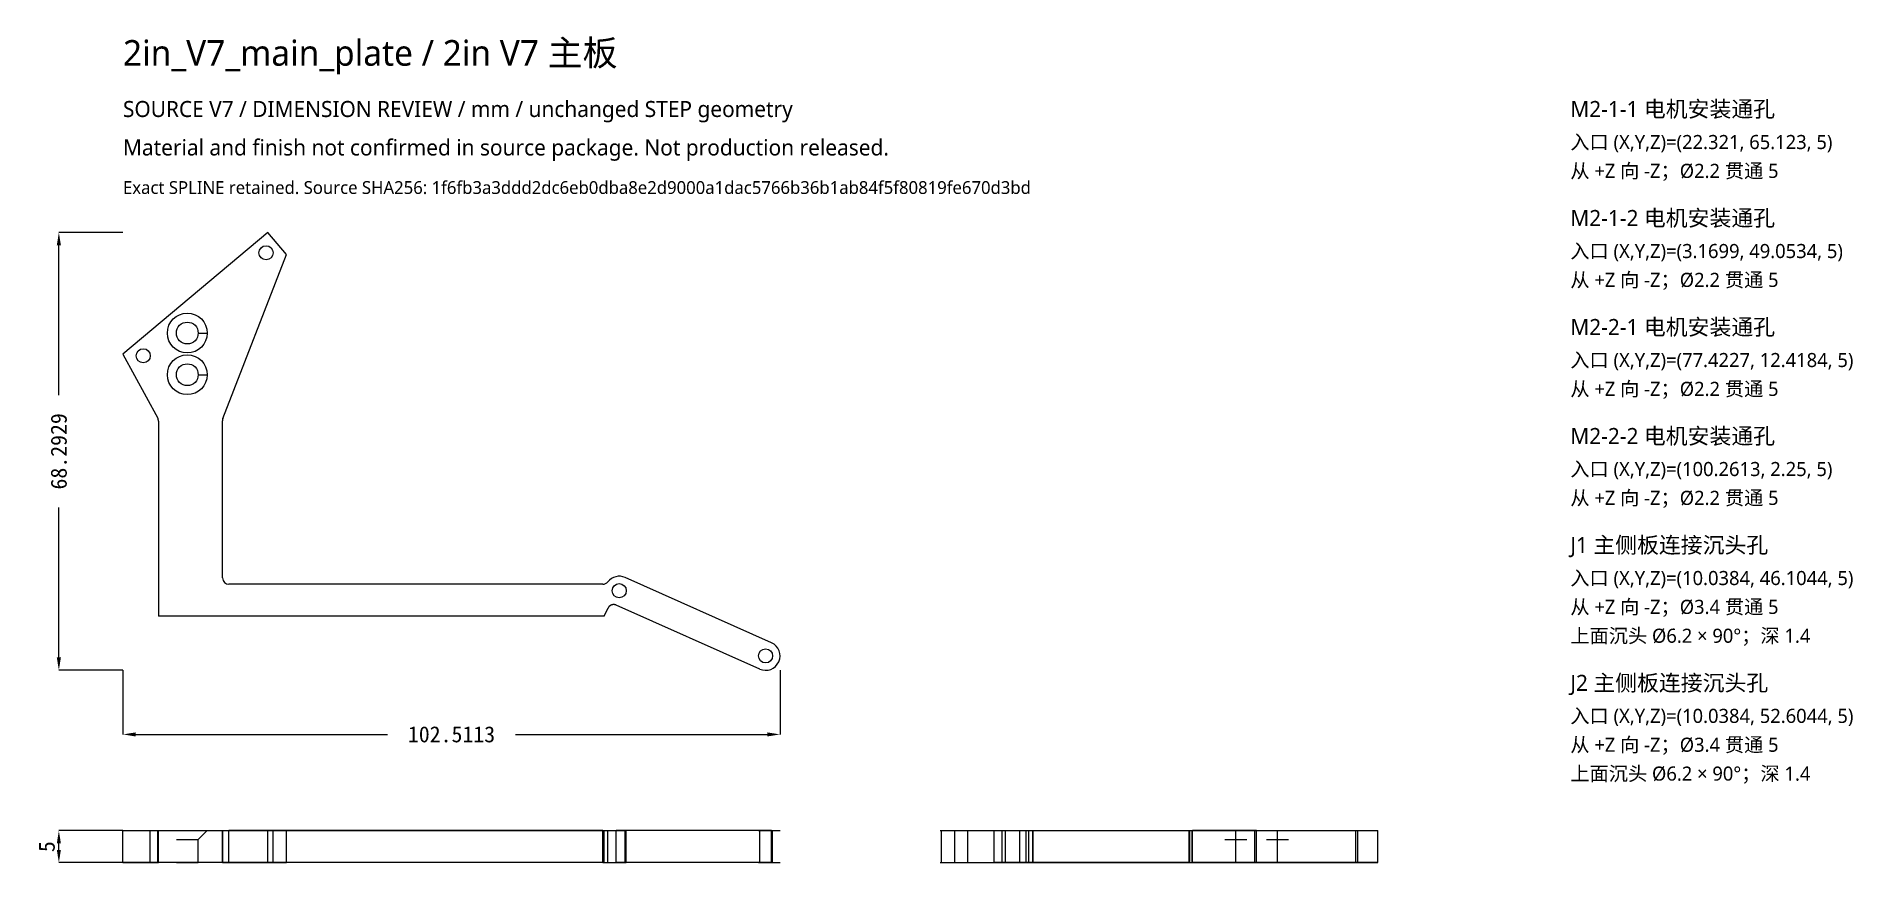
# Model space of a CAD drawing. Header units: millimetres. Extents: x -14 to 270, y -30 to 99.
import ezdxf

# ---------------------------------------------------------------- set-up
doc = ezdxf.new("R2010")
doc.units = ezdxf.units.MM
for name, color, linetype in [('DIMENSIONS', 3, 'Continuous'), ('FRONT', 8, 'Continuous'), ('NOTES', 7, 'Continuous'), ('PROFILE', 7, 'Continuous'), ('RIGHT', 8, 'Continuous')]:
    doc.layers.add(name, color=color, linetype=linetype)
doc.styles.add('MSYH', font='msyh.ttc')
doc.dimstyles.get("Standard").update_dxf_attribs({"dimtxt": 2.5, "dimasz": 2.5, "dimexe": 1.25, "dimexo": 0.625, "dimtad": 1, "dimcen": 2.5, "dimazin": 3, "dimtfac": 1, "dimtmove": 0, "dimatfit": 3})

# ---------------------------------------------------------------- blocks, each defined once
blk = doc.blocks.new('_CLOSEDFILLED')
at = {"color": 0, "linetype": 'BYBLOCK'}
blk.add_solid([(-1, 0.16), (0, 0), (-1, -0.16)], dxfattribs=at)
blk = doc.blocks.new('*D1')
for p, q in [((0, 0), (0, -10)), ((102.51, 0), (102.51, -10)), ((2, -10), (41.26, -10)), ((61.26, -10), (100.51, -10))]:
    blk.add_line(p, q)
at = {"layer": 'Defpoints'}
for p in [(0, 0), (102.51, 0), (0, -10)]:
    blk.add_point(p, dxfattribs=at)
at = {"layer": 'DIMENSIONS', "xscale": 2, "yscale": 2, "rotation": 180}
blk.add_blockref('_CLOSEDFILLED', (0, -10), dxfattribs=at)
at = {"layer": 'DIMENSIONS', "xscale": 2, "yscale": 2}
blk.add_blockref('_CLOSEDFILLED', (102.51, -10), dxfattribs=at)
at = {"layer": 'DIMENSIONS', "insert": (51.26, -10), "char_height": 2.5, "attachment_point": 5}
blk.add_mtext('102.5113', dxfattribs=at)
blk = doc.blocks.new('*D2')
for p, q in [((0, 68.29), (-10, 68.29)), ((-10, 42.9), (-10, 66.29)), ((-10, 2), (-10, 25.4)), ((0, 0), (-10, 0))]:
    blk.add_line(p, q)
at = {"layer": 'Defpoints'}
for p in [(0, 68.29), (-10, 0), (0, 0)]:
    blk.add_point(p, dxfattribs=at)
at = {"layer": 'DIMENSIONS', "xscale": 2, "yscale": 2}
for p, rotation in [((-10, 68.29), 90), ((-10, 0), 270)]:
    blk.add_blockref('_CLOSEDFILLED', p, dxfattribs=dict(at, rotation=rotation))
at = {"layer": 'DIMENSIONS', "insert": (-10, 34.15), "char_height": 2.5, "attachment_point": 5, "rotation": 90}
blk.add_mtext('68.2929', dxfattribs=at)
blk = doc.blocks.new('*D3')
for p, q in [((0, -25), (-10, -25)), ((-10, -28), (-10, -27)), ((0, -30), (-10, -30))]:
    blk.add_line(p, q)
at = {"layer": 'Defpoints'}
for p in [(0, -25), (-10, -30), (0, -30)]:
    blk.add_point(p, dxfattribs=at)
at = {"layer": 'DIMENSIONS', "xscale": 2, "yscale": 2}
for p, rotation in [((-10, -25), 90), ((-10, -30), 270)]:
    blk.add_blockref('_CLOSEDFILLED', p, dxfattribs=dict(at, rotation=rotation))
at = {"layer": 'DIMENSIONS', "insert": (-11.875, -27.5), "char_height": 2.5, "attachment_point": 5, "rotation": 90}
blk.add_mtext('5', dxfattribs=at)

msp = doc.modelspace()

# ---------------------------------------------------------------- linework, layer by layer
at = {"layer": 'FRONT'}
for p, q in [((0, -30), (0, -25)), ((0, -25), (5.41776, -25)), ((0, -25), (22.59831, -25)), ((2.06987, -25), (4.26987, -25)), ((4.26987, -30), (4.26987, -25)), ((5.41776, -30), (5.41776, -25)), ((5.41776, -25), (5.53844, -25)), ((5.53844, -30), (5.53844, -25)), ((5.53844, -25), (75.09443, -25)), ((6.93844, -25), (13.13844, -25)), ((11.73844, -26.4), (13.13844, -25)), ((15.53844, -25), (16.53844, -25)), ((15.53844, -25), (15.60573, -25)), ((15.53844, -30), (15.53844, -25)), ((15.60573, -25), (25.49086, -25)), ((15.60573, -30), (15.60573, -25)), ((74.86093, -25), (16.53844, -25)), ((16.53844, -30), (16.53844, -25)), ((21.22098, -25), (23.42098, -25)), ((22.59831, -30), (22.59831, -25)), ((25.49086, -25), (22.59831, -25)), ((23.42098, -30), (23.42098, -25)), ((25.49086, -30), (25.49086, -25)), ((74.86093, -25), (75.64915, -25)), ((74.86093, -30), (74.86093, -25)), ((75.09443, -25), (75.644, -25)), ((75.09443, -30), (75.09443, -25)), ((75.644, -25), (76.96428, -25)), ((75.644, -30), (75.644, -25)), ((75.64915, -25), (78.33782, -25)), ((75.64915, -30), (75.64915, -25)), ((76.32266, -25), (78.52266, -25)), ((99.34614, -25), (76.96428, -25)), ((76.96428, -30), (76.96428, -25)), ((101.17646, -25), (78.33782, -25)), ((78.33782, -30), (78.33782, -25)), ((78.52266, -30), (78.52266, -25)), ((99.1613, -25), (101.3613, -25)), ((99.34614, -25), (102.5113, -25)), ((99.34614, -30), (99.34614, -25)), ((101.17646, -30), (101.17646, -25)), ((101.3613, -30), (101.3613, -25)), ((8.33844, -26.4), (11.73844, -26.4)), ((11.73844, -30), (11.73844, -26.4)), ((0, -30), (5.41776, -30)), ((22.59831, -30), (0, -30)), ((2.06987, -30), (4.26987, -30)), ((5.41776, -30), (5.53844, -30)), ((75.09443, -30), (5.53844, -30)), ((8.33844, -30), (11.73844, -30)), ((15.53844, -30), (16.53844, -30)), ((15.53844, -30), (15.60573, -30)), ((15.60573, -30), (25.49086, -30)), ((74.86093, -30), (16.53844, -30)), ((21.22098, -30), (23.42098, -30)), ((25.49086, -30), (22.59831, -30)), ((74.86093, -30), (75.64915, -30)), ((75.09443, -30), (75.644, -30)), ((75.644, -30), (76.96428, -30)), ((75.64915, -30), (78.33782, -30)), ((76.32266, -30), (78.52266, -30)), ((99.34614, -30), (76.96428, -30)), ((101.17646, -30), (78.33782, -30)), ((99.1613, -30), (101.3613, -30)), ((99.34614, -30), (102.5113, -30))]:
    msp.add_line(p, q, dxfattribs=at)
at = {"layer": 'PROFILE'}
for p, q in [((22.59831, 68.29292), (0, 49.33068)), ((25.49086, 64.84572), (22.59831, 68.29292)), ((15.60573, 39.27843), (25.49086, 64.84572)), ((11.73844, 52.6044), (13.13844, 52.6044)), ((0, 49.33068), (5.41776, 39.32722)), ((11.73844, 46.1044), (13.13844, 46.1044)), ((5.53844, 38.85099), (5.53844, 8.41842)), ((15.53844, 14.41842), (15.53844, 38.91781)), ((101.17646, 4.30548), (78.33782, 14.47389)), ((74.86093, 13.41842), (16.53844, 13.41842)), ((75.09443, 8.41842), (75.644, 9.65276)), ((99.34614, 0.19452), (76.96428, 10.15957)), ((75.09443, 8.41842), (5.53844, 8.41842))]:
    msp.add_line(p, q, dxfattribs=at)
for centre, radius in [((22.32098, 65.12304), 1.1), ((10.03844, 52.6044), 3.1), ((10.03844, 52.6044), 1.7), ((3.16987, 49.05335), 1.1), ((10.03844, 46.1044), 3.1), ((10.03844, 46.1044), 1.7), ((77.42266, 12.41842), 1.1), ((100.2613, 2.25), 1.1)]:
    msp.add_circle(centre, radius, dxfattribs=at)
for centre, radius, start, end in [((4.53844, 38.85099), 1, 0, 28.4394722), ((16.53844, 38.91781), 1, 158.8619097, 180), ((16.53844, 14.41842), 1, 180, 270), ((77.42266, 12.41842), 2.25, 66, 142.0201276), ((74.86093, 14.41842), 1, 270, 322.0201276), ((100.2613, 2.25), 2.25, 246, 66)]:
    msp.add_arc(centre, radius, start, end, dxfattribs=at)
msp.add_open_spline([(76.96428, 10.15957), (76.91018, 10.18366), (76.85288, 10.20456), (76.79266, 10.22169), (76.72993, 10.23446), (76.66529, 10.24238), (76.53314, 10.24793), (76.46561, 10.24547), (76.3976, 10.23744), (76.32995, 10.22369), (76.26354, 10.20431), (76.13481, 10.1549), (76.07249, 10.12487), (76.01302, 10.08982), (75.9571, 10.05027), (75.90528, 10.00691), (75.81078, 9.91437), (75.76804, 9.86522), (75.72997, 9.81376), (75.69668, 9.76074), (75.66809, 9.70687), (75.644, 9.65276)], degree=6, knots=[0, 0, 0, 0, 0, 0, 0, 0.249105827, 0.249105827, 0.249105827, 0.249105827, 0.249105827, 0.5, 0.5, 0.5, 0.5, 0.5, 0.750894173, 0.750894173, 0.750894173, 0.750894173, 0.750894173, 1, 1, 1, 1, 1, 1, 1], dxfattribs=at)
for points in [[(75.644, 9.65276), (75.644, 9.65276), (75.644, 9.65276)], [(76.96428, 10.15957), (76.96428, 10.15957), (76.96428, 10.15957)]]:
    msp.add_open_spline(points, degree=2, dxfattribs=at)
at = {"layer": 'RIGHT'}
for p, q in [((127.5113, -25), (131.81678, -25)), ((127.70582, -25), (137.67087, -25)), ((127.70582, -30), (127.70582, -25)), ((128.6613, -25), (130.8613, -25)), ((129.7613, -30), (129.7613, -25)), ((131.81678, -25), (141.98519, -25)), ((131.81678, -30), (131.81678, -25)), ((135.92972, -25), (166.36229, -25)), ((135.92972, -25), (137.16406, -25)), ((135.92972, -30), (135.92972, -25)), ((137.16406, -25), (137.75733, -25)), ((137.16406, -30), (137.16406, -25)), ((137.67087, -30), (137.67087, -25)), ((138.82972, -25), (141.02972, -25)), ((139.92972, -30), (139.92972, -25)), ((140.92972, -25), (141.31433, -25)), ((140.92972, -25), (141.92972, -25)), ((140.92972, -30), (140.92972, -25)), ((141.31433, -25), (142.17972, -25)), ((141.31433, -30), (141.31433, -25)), ((141.92972, -25), (166.42911, -25)), ((141.92972, -30), (141.92972, -25)), ((141.98519, -30), (141.98519, -25)), ((166.36229, -25), (166.83852, -25)), ((166.36229, -30), (166.36229, -25)), ((166.42911, -25), (166.78973, -25)), ((166.42911, -30), (166.42911, -25)), ((166.78973, -25), (192.35702, -25)), ((166.78973, -30), (166.78973, -25)), ((176.84198, -25), (166.83852, -25)), ((166.83852, -30), (166.83852, -25)), ((170.5157, -25), (176.7157, -25)), ((173.6157, -26.4), (173.6157, -25)), ((175.46466, -25), (177.66466, -25)), ((176.56466, -30), (176.56466, -25)), ((176.84198, -30), (176.84198, -25)), ((176.84198, -25), (195.80422, -25)), ((177.0157, -25), (183.2157, -25)), ((180.1157, -26.4), (180.1157, -25)), ((191.53435, -25), (193.73435, -25)), ((192.35702, -25), (195.80422, -25)), ((192.35702, -30), (192.35702, -25)), ((192.63435, -30), (192.63435, -25)), ((195.80422, -30), (195.80422, -25)), ((171.9157, -26.4), (175.3157, -26.4)), ((173.6157, -30), (173.6157, -26.4)), ((178.4157, -26.4), (181.8157, -26.4)), ((180.1157, -30), (180.1157, -26.4)), ((127.5113, -30), (131.81678, -30)), ((127.70582, -30), (137.67087, -30)), ((128.6613, -30), (130.8613, -30)), ((131.81678, -30), (141.98519, -30)), ((166.36229, -30), (135.92972, -30)), ((135.92972, -30), (137.16406, -30)), ((137.16406, -30), (137.75733, -30)), ((138.82972, -30), (141.02972, -30)), ((140.92972, -30), (141.31433, -30)), ((140.92972, -30), (141.92972, -30)), ((141.31433, -30), (142.17972, -30)), ((141.92972, -30), (166.42911, -30)), ((166.36229, -30), (166.83852, -30)), ((166.42911, -30), (166.78973, -30)), ((166.78973, -30), (192.35702, -30)), ((176.84198, -30), (166.83852, -30)), ((171.9157, -30), (175.3157, -30)), ((175.46466, -30), (177.66466, -30)), ((195.80422, -30), (176.84198, -30)), ((178.4157, -30), (181.8157, -30)), ((191.53435, -30), (193.73435, -30)), ((192.35702, -30), (195.80422, -30))]:
    msp.add_line(p, q, dxfattribs=at)

# ---------------------------------------------------------------- texts
at = {"layer": 'NOTES', "style": 'MSYH'}
for s, height, p in [('2in_V7_main_plate / 2in V7 主板', 4, (0, 94.29292)), ('SOURCE V7 / DIMENSION REVIEW / mm / unchanged STEP geometry', 2.5, (0, 86.29292)), ('M2-1-1 电机安装通孔', 2.5, (225.80422, 86.29292)), ('Material and finish not confirmed in source package. Not production released.', 2.5, (0, 80.29292)), ('入口 (X,Y,Z)=(22.321, 65.123, 5)', 2.2, (225.80422, 81.29292)), ('从 +Z 向 -Z；Ø2.2 贯通 5', 2.2, (225.80422, 76.79292)), ('Exact SPLINE retained. Source SHA256: 1f6fb3a3ddd2dc6eb0dba8e2d9000a1dac5766b36b1ab84f5f80819fe670d3bd', 2, (0, 74.29292)), ('M2-1-2 电机安装通孔', 2.5, (225.80422, 69.29292)), ('入口 (X,Y,Z)=(3.1699, 49.0534, 5)', 2.2, (225.80422, 64.29292)), ('从 +Z 向 -Z；Ø2.2 贯通 5', 2.2, (225.80422, 59.79292)), ('M2-2-1 电机安装通孔', 2.5, (225.80422, 52.29292)), ('入口 (X,Y,Z)=(77.4227, 12.4184, 5)', 2.2, (225.80422, 47.29292)), ('从 +Z 向 -Z；Ø2.2 贯通 5', 2.2, (225.80422, 42.79292)), ('M2-2-2 电机安装通孔', 2.5, (225.80422, 35.29292)), ('入口 (X,Y,Z)=(100.2613, 2.25, 5)', 2.2, (225.80422, 30.29292)), ('从 +Z 向 -Z；Ø2.2 贯通 5', 2.2, (225.80422, 25.79292)), ('J1 主侧板连接沉头孔', 2.5, (225.80422, 18.29292)), ('入口 (X,Y,Z)=(10.0384, 46.1044, 5)', 2.2, (225.80422, 13.29292)), ('从 +Z 向 -Z；Ø3.4 贯通 5', 2.2, (225.80422, 8.79292)), ('上面沉头 Ø6.2 × 90°；深 1.4', 2.2, (225.80422, 4.29292)), ('J2 主侧板连接沉头孔', 2.5, (225.80422, -3.20708)), ('入口 (X,Y,Z)=(10.0384, 52.6044, 5)', 2.2, (225.80422, -8.20708)), ('从 +Z 向 -Z；Ø3.4 贯通 5', 2.2, (225.80422, -12.70708)), ('上面沉头 Ø6.2 × 90°；深 1.4', 2.2, (225.80422, -17.20708))]:
    msp.add_text(s, height=height, dxfattribs=at).set_placement(p)

# ---------------------------------------------------------------- dimensions: what is measured, and where the dimension line sits
at = {"layer": 'DIMENSIONS'}
for base, p1, p2, picture, middle in [((-10, 0), (0, 0), (0, 68.29292), '*D2', (-10, 34.14646)), ((-10, -30), (0, -30), (0, -25), '*D3', (-11.875, -27.5))]:
    dim = msp.add_linear_dim(base=base, p1=p1, p2=p2, angle=90, dimstyle='Standard', override={"dimtxt": 2.5, "dimasz": 2, "dimdec": 4, "dimdsep": 46}, dxfattribs=at)
    dim.commit()
    dim.dimension.update_dxf_attribs({"geometry": picture, "text_midpoint": middle})
dim = msp.add_linear_dim(base=(0, -10), p1=(0, 0), p2=(102.5113, 0), dimstyle='Standard', override={"dimtxt": 2.5, "dimasz": 2, "dimdec": 4, "dimdsep": 46}, dxfattribs=at)
dim.commit()
dim.dimension.update_dxf_attribs({"geometry": '*D1', "text_midpoint": (51.25565, -10)})

doc.saveas('drawing.dxf')
